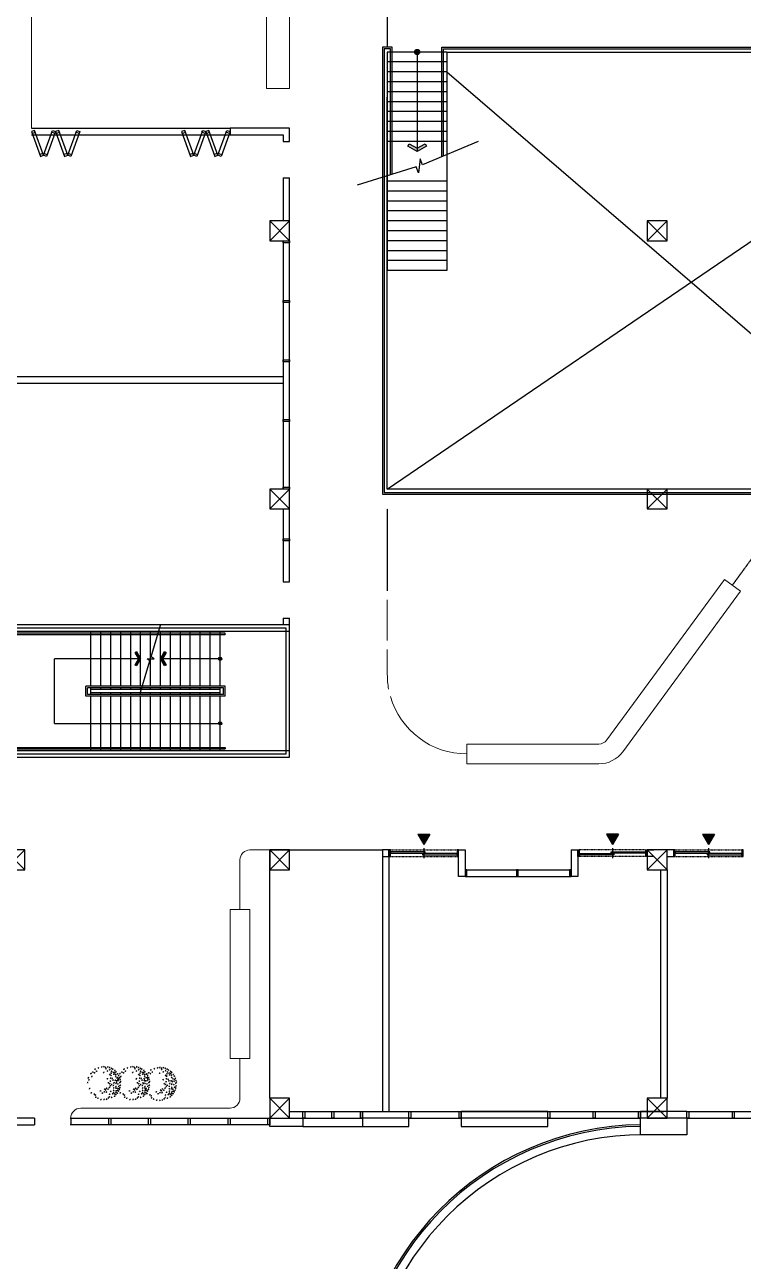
# Model space of a CAD drawing. Header units: millimetres. Extents: x -205 to 117945, y 114 to 103664.
# Drawn here: x 29295 to 50995, y 45240 to 82589 of the extents above; entities that cross this region are included whole.
import ezdxf

# ---------------------------------------------------------------- set-up
doc = ezdxf.new("R2010")
doc.units = ezdxf.units.MM
for name, pattern in [('CACHE', [0.375, 0.25, -0.125]), ('D_HIDDEN', [0.35, 0.2, -0.15]), ('HID', [2.2, 1.5, -0.7])]:
    doc.linetypes.add(name, pattern=pattern)
doc.layers.get('Defpoints').update_dxf_attribs({"color": 163})
doc.layers.add('A-0.패턴1', color=252, linetype='Continuous', lineweight=9, true_color=0x969696)
for name, color, linetype in [('A-EL1', 255, 'Continuous'), ('A-ELE7', 7, 'Continuous'), ('A-FIN', 6, 'Continuous'), ('A-FIN-GL', 5, 'Continuous'), ('A-FIN-ST', 4, 'Continuous'), ('A-FUR-251', 251, 'Continuous'), ('A-HID2', 7, 'HID'), ('A-HR', 6, 'Continuous'), ('A-LEAD', 7, 'Continuous'), ('A-RC', 2, 'Continuous'), ('A-STAIR', 4, 'Continuous'), ('A-VOID', 1, 'Continuous'), ('A-WND2', 253, 'Continuous'), ('AA-SSXS-SYMB', 7, 'Continuous'), ('AA-WAXM-CONC', 2, 'Continuous'), ('AA-XXXX-MARK', 7, 'Continuous'), ('G-SYM', 7, 'Continuous'), ('H-PAT 8', 8, 'Continuous')]:
    doc.layers.add(name, color=color, linetype=linetype)
doc.layers.add('G-DEF1', color=163, linetype='Continuous', plot=False)

# ---------------------------------------------------------------- blocks, each defined once
blk = doc.blocks.new('COL')
at = {"layer": 'A-RC'}
blk.add_lwpolyline([(-2370007, 768928), (-2369407, 768928), (-2369407, 769528), (-2370007, 769528)], close=True, dxfattribs=at)
at = {"layer": 'G-DEF1', "flags": 128}
for points in [[(-2370007, 769528), (-2369407, 768928)], [(-2370007, 768928), (-2369407, 769528)]]:
    blk.add_lwpolyline(points, dxfattribs=at)
blk = doc.blocks.new('교실문')
at = {"layer": 'G-SYM'}
h = blk.add_hatch(color=256, dxfattribs=at)
h.dxf.hatch_style = 1
h.paths.add_polyline_path([(241522, -220325), (241162, -220325), (241342, -220637)])
blk.add_line((241342, -220751), (241342, -221051))
for points in [[(240292, -221001), (240337, -221001), (240337, -220801), (240292, -220801)], [(242347, -221001), (242392, -221001), (242392, -220801), (242347, -220801)]]:
    blk.add_lwpolyline(points, close=True)
at = {"layer": 'A-FIN-GL', "flags": 128}
for points in [[(240337, -220898), (241382, -220898), (241382, -220858), (240337, -220858)], [(241302, -220944), (242347, -220944), (242347, -220904), (241302, -220904)]]:
    blk.add_lwpolyline(points, close=True, dxfattribs=at)
at = {"layer": 'G-SYM'}
for p, q in [((241162, -220325), (241522, -220325)), ((241162, -220325), (241342, -220637)), ((241522, -220325), (241342, -220637))]:
    blk.add_line(p, q, dxfattribs=at)
at = {"layer": 'H-PAT 8', "linetype": 'D_HIDDEN'}
for p, q in [((240337, -220801), (242347, -220801)), ((240337, -221001), (242347, -221001))]:
    blk.add_line(p, q, dxfattribs=at)
blk = doc.blocks.new('DOOR-2')
at = {"layer": 'A-FIN-GL', "flags": 128}
for points in [[(13367034, -3300902), (13370134, -3300902)], [(13367034, -3301102), (13370134, -3301102)]]:
    blk.add_lwpolyline(points, dxfattribs=at)
at = {"layer": 'A-FIN-ST'}
for points in [[(13367034, -3301102), (13367034, -3300902), (13366984, -3300902), (13366984, -3301102)], [(13368584, -3301102), (13368584, -3300902), (13368534, -3300902), (13368534, -3301102)], [(13370184, -3301102), (13370184, -3300902), (13370134, -3300902), (13370134, -3301102)]]:
    blk.add_lwpolyline(points, close=True, dxfattribs=at)
blk = doc.blocks.new('A$Cd8b1d8e2')
at = {"layer": 'AA-XXXX-MARK'}
h = blk.add_hatch(color=256, dxfattribs=at)
h.dxf.hatch_style = 1
edge = h.paths.add_edge_path()
edge.add_arc((0, 0), 0.5, 0, 360)
blk.add_circle((0, 0), 0.5, dxfattribs=at)
blk = doc.blocks.new('st-15')
at = {"layer": 'A-LEAD'}
for points in [[(-2657928, 752683), (-2657972, 752708), (-2657861, 752899), (-2657972, 753091), (-2657928, 753116), (-2657803, 752899)], [(-2657078, 753116), (-2657035, 753091), (-2657146, 752899), (-2657035, 752708), (-2657078, 752683), (-2657203, 752899)]]:
    blk.add_hatch(color=256, dxfattribs=at).paths.add_polyline_path(points)
at = {"layer": 'A-HID2'}
blk.add_lwpolyline([(-2653303, 750124), (-2653303, 753724)], dxfattribs=at)
at = {"layer": 'A-HR'}
for p, q in [((-2655253, 753674), (-2661853, 753674)), ((-2661853, 753674), (-2661853, 750174)), ((-2655253, 753624), (-2661803, 753624)), ((-2661803, 753624), (-2661803, 750224)), ((-2655253, 753624), (-2655253, 753674)), ((-2655253, 752074), (-2659453, 752074)), ((-2659453, 751774), (-2659453, 752074)), ((-2655303, 752024), (-2659403, 752024)), ((-2659403, 751824), (-2659403, 752024)), ((-2655303, 751824), (-2655303, 752024)), ((-2655253, 751774), (-2655253, 752074)), ((-2655253, 751774), (-2659453, 751774)), ((-2655303, 751824), (-2659403, 751824)), ((-2661853, 750174), (-2655253, 750174)), ((-2661803, 750224), (-2655253, 750224)), ((-2655253, 750224), (-2655253, 750174))]:
    blk.add_line(p, q, dxfattribs=at)
at = {"layer": 'A-LEAD'}
for p, q in [((-2657861, 752899), (-2660403, 752899)), ((-2660403, 750949), (-2660403, 752899)), ((-2655403, 752899), (-2657203, 752899)), ((-2660403, 750949), (-2655403, 750949))]:
    blk.add_line(p, q, dxfattribs=at)
blk.add_lwpolyline([(-2657807, 751887), (-2657521, 752842), (-2657608, 752899), (-2657399, 752899), (-2657486, 752957), (-2657200, 753912)], dxfattribs=at)
for points in [[(-2657928, 752683), (-2657972, 752708), (-2657861, 752899), (-2657972, 753091), (-2657928, 753116), (-2657803, 752899)], [(-2657078, 753116), (-2657035, 753091), (-2657146, 752899), (-2657035, 752708), (-2657078, 752683), (-2657203, 752899)]]:
    blk.add_lwpolyline(points, close=True, dxfattribs=at)
at = {"layer": 'A-RC'}
for p, q in [((-2653303, 753924), (-2661903, 753924)), ((-2661903, 753924), (-2661903, 753724)), ((-2653303, 753724), (-2661903, 753724)), ((-2653303, 753924), (-2653503, 753924)), ((-2653303, 753724), (-2653303, 753924)), ((-2653303, 753724), (-2653303, 753924)), ((-2661903, 750124), (-2653303, 750124)), ((-2661903, 750124), (-2661903, 749924)), ((-2653303, 749924), (-2653303, 750124)), ((-2661903, 749924), (-2653303, 749924))]:
    blk.add_line(p, q, dxfattribs=at)
at = {"layer": 'A-STAIR'}
for p, q in [((-2659303, 752074), (-2659303, 753724)), ((-2659003, 752074), (-2659003, 753724)), ((-2658703, 752074), (-2658703, 753724)), ((-2658403, 752074), (-2658403, 753724)), ((-2658103, 752074), (-2658103, 753724)), ((-2657803, 752074), (-2657803, 753724)), ((-2657503, 752074), (-2657503, 753724)), ((-2657203, 752074), (-2657203, 753724)), ((-2656903, 752074), (-2656903, 753724)), ((-2656603, 752074), (-2656603, 753724)), ((-2656303, 752074), (-2656303, 753724)), ((-2656003, 752074), (-2656003, 753724)), ((-2655703, 752074), (-2655703, 753724)), ((-2655403, 752074), (-2655403, 753724)), ((-2659303, 751874), (-2659303, 752024)), ((-2655403, 751974), (-2659303, 751974)), ((-2655403, 751874), (-2659303, 751874)), ((-2659303, 751824), (-2659303, 751874)), ((-2659003, 751974), (-2659003, 752024)), ((-2659003, 751824), (-2659003, 751874)), ((-2658703, 751974), (-2658703, 752024)), ((-2658703, 751824), (-2658703, 751874)), ((-2658403, 751974), (-2658403, 752024)), ((-2658403, 751824), (-2658403, 751874)), ((-2658103, 751974), (-2658103, 752024)), ((-2658103, 751824), (-2658103, 751874)), ((-2657803, 751974), (-2657803, 752024)), ((-2657803, 751824), (-2657803, 751874)), ((-2657503, 751974), (-2657503, 752024)), ((-2657503, 751824), (-2657503, 751874)), ((-2657203, 751974), (-2657203, 752024)), ((-2657203, 751824), (-2657203, 751874)), ((-2656903, 751974), (-2656903, 752024)), ((-2656903, 751824), (-2656903, 751874)), ((-2656603, 751974), (-2656603, 752024)), ((-2656603, 751824), (-2656603, 751874)), ((-2656303, 751974), (-2656303, 752024)), ((-2656303, 751824), (-2656303, 751874)), ((-2656003, 751974), (-2656003, 752024)), ((-2656003, 751824), (-2656003, 751874)), ((-2655703, 751974), (-2655703, 752024)), ((-2655703, 751824), (-2655703, 751874)), ((-2655403, 751824), (-2655403, 752024)), ((-2659303, 750124), (-2659303, 751774)), ((-2659003, 750124), (-2659003, 751774)), ((-2658703, 750124), (-2658703, 751774)), ((-2658403, 750124), (-2658403, 751774)), ((-2658103, 750124), (-2658103, 751774)), ((-2657803, 750124), (-2657803, 751774)), ((-2657503, 750124), (-2657503, 751774)), ((-2657203, 750124), (-2657203, 751774)), ((-2656903, 750124), (-2656903, 751774)), ((-2656603, 750124), (-2656603, 751774)), ((-2656303, 750124), (-2656303, 751774)), ((-2656003, 750124), (-2656003, 751774)), ((-2655703, 750124), (-2655703, 751774)), ((-2655403, 750124), (-2655403, 751774))]:
    blk.add_line(p, q, dxfattribs=at)
at = {"layer": 'Defpoints'}
blk.add_lwpolyline([(-2661803, 753824), (-2661803, 750024), (-2653403, 750024), (-2653403, 753824)], close=True, dxfattribs=at)
at = {"layer": 'A-LEAD', "xscale": 100, "yscale": 100, "zscale": 100}
for p in [(-2655403, 752899), (-2655403, 750949)]:
    blk.add_blockref('A$Cd8b1d8e2', p, dxfattribs=at)
blk = doc.blocks.new('1PTRE08')
at = {"layer": 'A-FUR-251', "color": 67, "linetype": 'CACHE', "lineweight": 5, "true_color": 0x6a8132}
for p, q in [((-0.191, 0.424), (-0.22, 0.398)), ((-0.215, 0.424), (-0.194, 0.398)), ((-0.133, 0.42), (-0.162, 0.394)), ((-0.156, 0.42), (-0.136, 0.394)), ((-0.064, 0.469), (-0.094, 0.443)), ((-0.088, 0.469), (-0.067, 0.443)), ((0.11, 0.442), (0.081, 0.417)), ((0.086, 0.442), (0.107, 0.417)), ((0.234, 0.42), (0.205, 0.394)), ((0.211, 0.42), (0.231, 0.394)), ((-0.423, 0.001), (-0.453, -0.024)), ((-0.447, 0.001), (-0.426, -0.024)), ((-0.413, 0.099), (-0.442, 0.074)), ((-0.436, 0.099), (-0.416, 0.074)), ((-0.397, 0.197), (-0.426, 0.172)), ((-0.42, 0.197), (-0.4, 0.172)), ((-0.333, 0.167), (-0.363, 0.142)), ((-0.328, 0.269), (-0.358, 0.244)), ((-0.357, 0.167), (-0.336, 0.142)), ((-0.352, 0.269), (-0.331, 0.244)), ((-0.299, 0.329), (-0.329, 0.304)), ((-0.296, 0.227), (-0.326, 0.202)), ((-0.323, 0.329), (-0.302, 0.304)), ((-0.32, 0.227), (-0.299, 0.202)), ((-0.209, 0.322), (-0.239, 0.296)), ((-0.233, 0.322), (-0.212, 0.296)), ((0.203, 0.031), (0.173, 0.006)), ((0.179, 0.031), (0.2, 0.006)), ((0.229, 0.156), (0.199, 0.13)), ((0.229, 0.009), (0.199, -0.017)), ((0.205, 0.156), (0.226, 0.13)), ((0.205, 0.009), (0.226, -0.017)), ((0.271, 0.058), (0.242, 0.032)), ((0.247, 0.058), (0.268, 0.032)), ((0.282, 0.344), (0.252, 0.319)), ((0.287, 0.001), (0.257, -0.024)), ((0.258, 0.344), (0.279, 0.319)), ((0.263, 0.001), (0.284, -0.024)), ((0.295, 0.118), (0.265, 0.093)), ((0.271, 0.118), (0.292, 0.093)), ((0.319, 0.314), (0.289, 0.289)), ((0.295, 0.314), (0.316, 0.289)), ((0.374, 0.314), (0.344, 0.289)), ((0.35, 0.314), (0.371, 0.289)), ((0.416, 0.265), (0.387, 0.24)), ((0.393, 0.265), (0.413, 0.24)), ((0.464, 0.186), (0.434, 0.161)), ((0.44, 0.186), (0.461, 0.161)), ((0.482, 0.099), (0.453, 0.074)), ((0.485, 0.027), (0.455, 0.002)), ((0.459, 0.099), (0.479, 0.074)), ((0.461, 0.027), (0.482, 0.002)), ((-0.418, -0.059), (-0.447, -0.085)), ((-0.442, -0.059), (-0.421, -0.085)), ((-0.394, -0.101), (-0.424, -0.126)), ((-0.394, -0.161), (-0.424, -0.187)), ((-0.418, -0.101), (-0.397, -0.126)), ((-0.418, -0.161), (-0.397, -0.187)), ((-0.368, -0.21), (-0.397, -0.236)), ((-0.391, -0.21), (-0.371, -0.236)), ((-0.354, -0.105), (-0.384, -0.13)), ((-0.378, -0.105), (-0.357, -0.13)), ((-0.336, -0.255), (-0.366, -0.281)), ((-0.36, -0.255), (-0.339, -0.281)), ((-0.307, -0.289), (-0.337, -0.315)), ((-0.304, -0.203), (-0.334, -0.228)), ((-0.331, -0.289), (-0.31, -0.315)), ((-0.328, -0.203), (-0.307, -0.228)), ((-0.283, -0.135), (-0.313, -0.16)), ((-0.307, -0.135), (-0.286, -0.16)), ((-0.262, -0.025), (-0.292, -0.051)), ((-0.259, -0.338), (-0.289, -0.364)), ((-0.286, -0.025), (-0.265, -0.051)), ((-0.257, -0.248), (-0.286, -0.273)), ((-0.283, -0.338), (-0.262, -0.364)), ((-0.281, -0.248), (-0.26, -0.273)), ((-0.22, -0.286), (-0.249, -0.311)), ((-0.244, -0.286), (-0.223, -0.311)), ((-0.209, -0.225), (-0.239, -0.251)), ((-0.233, -0.225), (-0.212, -0.251)), ((-0.201, -0.323), (-0.231, -0.349)), ((-0.225, -0.323), (-0.204, -0.349)), ((-0.175, -0.18), (-0.205, -0.205)), ((-0.199, -0.18), (-0.178, -0.205)), ((-0.167, -0.293), (-0.197, -0.319)), ((-0.191, -0.293), (-0.17, -0.319)), ((-0.149, -0.342), (-0.178, -0.368)), ((-0.146, -0.206), (-0.176, -0.232)), ((-0.172, -0.342), (-0.152, -0.368)), ((-0.17, -0.206), (-0.149, -0.232)), ((-0.09, -0.335), (-0.12, -0.36)), ((-0.114, -0.335), (-0.093, -0.36)), ((-0.075, -0.188), (-0.104, -0.213)), ((-0.069, -0.093), (-0.099, -0.119)), ((-0.098, -0.188), (-0.078, -0.213)), ((-0.093, -0.093), (-0.072, -0.119)), ((-0.051, -0.229), (-0.081, -0.254)), ((-0.075, -0.229), (-0.054, -0.254)), ((-0.006, -0.244), (-0.036, -0.27)), ((-0.03, -0.244), (-0.009, -0.27)), ((0.005, -0.161), (-0.025, -0.187)), ((0.005, -0.304), (-0.025, -0.33)), ((-0.019, -0.161), (0.002, -0.187)), ((-0.019, -0.304), (0.002, -0.33)), ((0.031, -0.335), (0.001, -0.36)), ((0.007, -0.335), (0.028, -0.36)), ((0.047, -0.101), (0.017, -0.126)), ((0.023, -0.101), (0.044, -0.126)), ((0.071, -0.255), (0.041, -0.281)), ((0.047, -0.255), (0.068, -0.281)), ((0.078, -0.135), (0.049, -0.16)), ((0.055, -0.135), (0.075, -0.16)), ((0.097, -0.304), (0.067, -0.33)), ((0.073, -0.304), (0.094, -0.33)), ((0.107, -0.18), (0.078, -0.205)), ((0.084, -0.18), (0.105, -0.205)), ((0.137, -0.142), (0.107, -0.168)), ((0.113, -0.142), (0.134, -0.168)), ((0.144, -0.225), (0.115, -0.251)), ((0.121, -0.225), (0.141, -0.251)), ((0.173, -0.105), (0.144, -0.13)), ((0.15, -0.105), (0.171, -0.13)), ((0.181, -0.025), (0.152, -0.051)), ((0.184, -0.289), (0.154, -0.315)), ((0.158, -0.025), (0.178, -0.051)), ((0.16, -0.289), (0.181, -0.315)), ((0.213, -0.221), (0.183, -0.247)), ((0.189, -0.221), (0.21, -0.247)), ((0.221, -0.059), (0.191, -0.085)), ((0.197, -0.059), (0.218, -0.085)), ((0.226, -0.282), (0.197, -0.307)), ((0.203, -0.282), (0.223, -0.307)), ((0.239, -0.312), (0.21, -0.337)), ((0.216, -0.312), (0.237, -0.337)), ((0.279, -0.206), (0.249, -0.232)), ((0.255, -0.206), (0.276, -0.232)), ((0.292, -0.123), (0.263, -0.149)), ((0.298, -0.316), (0.268, -0.341)), ((0.269, -0.123), (0.289, -0.149)), ((0.303, -0.274), (0.273, -0.3)), ((0.274, -0.316), (0.295, -0.341)), ((0.279, -0.274), (0.3, -0.3)), ((0.324, -0.335), (0.294, -0.36)), ((0.3, -0.335), (0.321, -0.36)), ((0.335, -0.195), (0.305, -0.22)), ((0.311, -0.195), (0.332, -0.22)), ((0.342, -0.259), (0.313, -0.285)), ((0.319, -0.259), (0.339, -0.285)), ((0.364, -0.078), (0.334, -0.104)), ((0.364, -0.161), (0.334, -0.187)), ((0.369, -0.293), (0.339, -0.319)), ((0.34, -0.078), (0.361, -0.104)), ((0.34, -0.161), (0.361, -0.187)), ((0.345, -0.293), (0.366, -0.319)), ((0.377, -0.218), (0.347, -0.243)), ((0.353, -0.218), (0.374, -0.243)), ((0.403, -0.248), (0.374, -0.273)), ((0.379, -0.248), (0.4, -0.273)), ((0.432, -0.055), (0.403, -0.081)), ((0.409, -0.055), (0.429, -0.081)), ((0.44, -0.203), (0.41, -0.228)), ((0.416, -0.203), (0.437, -0.228)), ((0.461, -0.025), (0.432, -0.051)), ((0.461, -0.116), (0.432, -0.141)), ((0.438, -0.025), (0.458, -0.051)), ((0.438, -0.116), (0.458, -0.141)), ((-0.22, -0.361), (-0.249, -0.386)), ((-0.244, -0.361), (-0.223, -0.386)), ((-0.156, -0.399), (-0.186, -0.424)), ((-0.18, -0.399), (-0.159, -0.424)), ((-0.106, -0.418), (-0.136, -0.443)), ((-0.13, -0.418), (-0.109, -0.443)), ((-0.048, -0.365), (-0.078, -0.39)), ((-0.046, -0.437), (-0.075, -0.462)), ((-0.072, -0.365), (-0.051, -0.39)), ((-0.069, -0.437), (-0.049, -0.462)), ((-0.017, -0.403), (-0.046, -0.428)), ((-0.04, -0.403), (-0.02, -0.428)), ((0.012, -0.44), (-0.017, -0.466)), ((-0.011, -0.44), (0.009, -0.466)), ((0.031, -0.384), (0.001, -0.409)), ((0.007, -0.384), (0.028, -0.409)), ((0.068, -0.444), (0.038, -0.469)), ((0.044, -0.444), (0.065, -0.469)), ((0.094, -0.421), (0.065, -0.447)), ((0.071, -0.421), (0.091, -0.447)), ((0.123, -0.357), (0.094, -0.383)), ((0.1, -0.357), (0.12, -0.383)), ((0.168, -0.414), (0.139, -0.439)), ((0.145, -0.414), (0.165, -0.439)), ((0.192, -0.369), (0.162, -0.394)), ((0.168, -0.369), (0.189, -0.394)), ((0.229, -0.395), (0.199, -0.42)), ((0.205, -0.395), (0.226, -0.42)), ((0.282, -0.369), (0.252, -0.394)), ((0.258, -0.369), (0.279, -0.394))]:
    blk.add_line(p, q, dxfattribs=at)

msp = doc.modelspace()

# ---------------------------------------------------------------- hatches: boundary and pattern name
at = {"layer": 'AA-SSXS-SYMB'}
h = msp.add_hatch(color=256, dxfattribs=at)
h.dxf.hatch_style = 1
h.paths.add_polyline_path([(41066, 81764, -1), (41224, 81764, -1)])
h = msp.add_hatch(color=256, dxfattribs=at)
h.dxf.hatch_style = 1
h.paths.add_polyline_path([(40865, 78924), (40905, 78994), (41144, 78856), (41384, 78994), (41424, 78924), (41145, 78764)])

# ---------------------------------------------------------------- linework, layer by layer
at = {"layer": 'A-0.패턴1', "flags": 128}
for points in [[(29495, 79464), (29495, 84564, 0.414214), (29295, 84764), (29295, 84764)], [(35795, 55864), (35795, 57364, -0.414214), (36095, 57664), (40095, 57664)], [(30685, 49564), (30685, 49564, -0.414214), (30985, 49864), (35495, 49864, 0.414214), (35795, 50164), (35795, 51364)]]:
    msp.add_lwpolyline(points, format="xyb", dxfattribs=at)
msp.add_lwpolyline([(37295, 80664), (37295, 84164), (36595, 84164), (36595, 80664), (37295, 80664)], close=True, dxfattribs=at)
at = {"layer": 'A-0.패턴1'}
msp.add_lwpolyline([(50424, 65836), (46873, 60986, -0.239088), (46631, 60864), (42645, 60864), (42645, 60264), (46631, 60264, 0.239088), (47357, 60632), (50909, 65482)], format="xyb", close=True, dxfattribs=at)
msp.add_lwpolyline([(40245, 65214), (40245, 63986)], dxfattribs=at)
for points in [[(40245, 63714), (40245, 62964, 0.045988), (40285, 62525, 0.045988)], [(40339, 62299, 0.334262), (42645, 60564)]]:
    msp.add_lwpolyline(points, format="xyb", dxfattribs=at)
at = {"layer": 'A-0.패턴1', "flags": 128}
for points in [[(36095, 55864), (35495, 55864)], [(35495, 55864), (35495, 51364)], [(36095, 55864), (36095, 51364)], [(35495, 51364), (36095, 51364)]]:
    msp.add_lwpolyline(points, dxfattribs=at)
at = {"layer": 'A-ELE7'}
for p, q in [((42045, 81764), (57862, 81764)), ((40245, 68564), (40245, 80399)), ((56695, 68564), (40245, 68564))]:
    msp.add_line(p, q, dxfattribs=at)
msp.add_arc((47995, 40664), 8400, 90, 180, dxfattribs=at)
at = {"layer": 'A-FIN'}
for p, q in [((36695, 49314), (36695, 49564)), ((37695, 49314), (36695, 49314)), ((37695, 49564), (37695, 49314)), ((39495, 49564), (39495, 49314)), ((39495, 49314), (40895, 49314)), ((40895, 49314), (40895, 49564)), ((42475, 49564), (42475, 49314)), ((42475, 49314), (45095, 49314)), ((45095, 49314), (45095, 49564)), ((47895, 49064), (47895, 49564)), ((49295, 49564), (49295, 49064)), ((49295, 49064), (47895, 49064))]:
    msp.add_line(p, q, dxfattribs=at)
at = {"layer": 'A-FIN-GL'}
for p, q in [((37095, 76064), (37095, 68564)), ((37295, 68564), (37295, 76064)), ((37695, 49764), (39495, 49764)), ((40895, 49764), (42475, 49764)), ((28495, 49364), (29585, 49364)), ((29585, 49564), (28695, 49564)), ((29585, 49564), (29585, 49364)), ((30669, 49564), (36695, 49564)), ((36695, 49364), (30669, 49364)), ((30685, 49564), (30685, 49364)), ((37695, 49564), (39495, 49564)), ((40895, 49564), (42475, 49564))]:
    msp.add_line(p, q, dxfattribs=at)
at = {"layer": 'A-FIN-GL', "flags": 128}
for points in [[(45095, 49764), (47895, 49764)], [(49295, 49764), (52095, 49764)], [(45095, 49564), (47895, 49564)], [(49295, 49564), (52095, 49564)]]:
    msp.add_lwpolyline(points, dxfattribs=at)
at = {"layer": 'A-FIN-ST'}
for p, q in [((37095, 76004), (37095, 76064)), ((37095, 76064), (37295, 76064)), ((37295, 76004), (37095, 76004)), ((37295, 76064), (37295, 76004)), ((37095, 74204), (37095, 74264)), ((37095, 74264), (37295, 74264)), ((37295, 74204), (37095, 74204)), ((37295, 74264), (37295, 74204)), ((37095, 72404), (37095, 72464)), ((37095, 72464), (37295, 72464)), ((37295, 72464), (37295, 72404)), ((37295, 72404), (37095, 72404)), ((37095, 70604), (37095, 70664)), ((37095, 70664), (37295, 70664)), ((37295, 70604), (37095, 70604)), ((37295, 70664), (37295, 70604)), ((37095, 68564), (37095, 68624)), ((37095, 68624), (37295, 68624)), ((37295, 68564), (37095, 68564)), ((37295, 68624), (37295, 68564)), ((37095, 67004), (37095, 67064)), ((37095, 67064), (37295, 67064)), ((37295, 67004), (37095, 67004)), ((37295, 67064), (37295, 67004)), ((37695, 49764), (37755, 49764)), ((37695, 49564), (37695, 49764)), ((37755, 49764), (37755, 49564)), ((38565, 49764), (38625, 49764)), ((38565, 49564), (38565, 49764)), ((38625, 49764), (38625, 49564)), ((39435, 49764), (39495, 49764)), ((39435, 49564), (39435, 49764)), ((39495, 49764), (39495, 49564)), ((40895, 49564), (40895, 49764)), ((40895, 49764), (40955, 49764)), ((40955, 49764), (40955, 49564)), ((42415, 49564), (42415, 49764)), ((42415, 49764), (42475, 49764)), ((42415, 49564), (42415, 49764)), ((42415, 49764), (42475, 49764)), ((42475, 49764), (42475, 49564)), ((42475, 49764), (42475, 49564)), ((31835, 49564), (31895, 49564)), ((31835, 49364), (31835, 49564)), ((31895, 49364), (31835, 49364)), ((31895, 49564), (31895, 49364)), ((33035, 49564), (33095, 49564)), ((33035, 49364), (33035, 49564)), ((33095, 49364), (33035, 49364)), ((33095, 49564), (33095, 49364)), ((34235, 49564), (34295, 49564)), ((34235, 49364), (34235, 49564)), ((34295, 49364), (34235, 49364)), ((34295, 49564), (34295, 49364)), ((35435, 49564), (35495, 49564)), ((35435, 49364), (35435, 49564)), ((35495, 49364), (35435, 49364)), ((35495, 49564), (35495, 49364)), ((36635, 49564), (36695, 49564)), ((36635, 49364), (36635, 49564)), ((36695, 49364), (36635, 49364)), ((36695, 49564), (36695, 49364)), ((37755, 49564), (37695, 49564)), ((38625, 49564), (38565, 49564)), ((39495, 49564), (39435, 49564)), ((40955, 49564), (40895, 49564)), ((42475, 49564), (42415, 49564)), ((42475, 49564), (42415, 49564))]:
    msp.add_line(p, q, dxfattribs=at)
for points in [[(29495, 79364), (29515, 79307), (29609, 79341), (29589, 79398)], [(30227, 79364), (30206, 79307), (30112, 79341), (30133, 79398)], [(30227, 79364), (30247, 79307), (30341, 79341), (30321, 79398)], [(30959, 79364), (30938, 79307), (30844, 79341), (30865, 79398)], [(34031, 79364), (34051, 79307), (34145, 79341), (34125, 79398)], [(34763, 79364), (34742, 79307), (34648, 79341), (34669, 79398)], [(34763, 79364), (34783, 79307), (34877, 79341), (34857, 79398)], [(35495, 79364), (35474, 79307), (35380, 79341), (35401, 79398)], [(29746, 78668), (29767, 78611), (29861, 78645), (29840, 78702)], [(29975, 78668), (29955, 78611), (29861, 78645), (29881, 78702)], [(30478, 78668), (30499, 78611), (30593, 78645), (30572, 78702)], [(30707, 78668), (30687, 78611), (30593, 78645), (30613, 78702)], [(34282, 78668), (34303, 78611), (34397, 78645), (34376, 78702)], [(34511, 78668), (34491, 78611), (34397, 78645), (34417, 78702)], [(35014, 78668), (35035, 78611), (35129, 78645), (35108, 78702)], [(35243, 78668), (35223, 78611), (35129, 78645), (35149, 78702)], [(45155, 49564), (45095, 49564), (45095, 49764), (45155, 49764)], [(46525, 49564), (46465, 49564), (46465, 49764), (46525, 49764)], [(47895, 49564), (47835, 49564), (47835, 49764), (47895, 49764)], [(49355, 49564), (49295, 49564), (49295, 49764), (49355, 49764)], [(50725, 49564), (50665, 49564), (50665, 49764), (50725, 49764)]]:
    msp.add_lwpolyline(points, close=True, dxfattribs=at)
for points in [[(29767, 78611), (29861, 78645)], [(29955, 78611), (29861, 78645)], [(30499, 78611), (30593, 78645)], [(30687, 78611), (30593, 78645)], [(34303, 78611), (34397, 78645)], [(34491, 78611), (34397, 78645)], [(35035, 78611), (35129, 78645)], [(35223, 78611), (35129, 78645)]]:
    msp.add_lwpolyline(points, dxfattribs=at)
at = {"layer": 'A-HID2'}
for p, q in [((40245, 91064), (40245, 81914)), ((29495, 79464), (35495, 79464)), ((29495, 79264), (35495, 79264)), ((28695, 71964), (37095, 71964)), ((28695, 71764), (37095, 71764)), ((36695, 50164), (36695, 57664)), ((36695, 57664), (40095, 57664))]:
    msp.add_line(p, q, dxfattribs=at)
for points in [[(50666, 65659), (52793, 68564)], [(40245, 67964), (40245, 65486)]]:
    msp.add_lwpolyline(points, dxfattribs=at)
at = {"layer": 'A-HR'}
for p, q in [((40395, 81914), (40095, 81914)), ((40095, 81914), (40095, 68414)), ((40345, 81864), (40145, 81864)), ((40145, 81864), (40145, 68464)), ((40345, 78054), (40345, 81864)), ((40395, 78070), (40395, 81914)), ((41895, 78605), (41895, 81914)), ((41895, 81914), (57865, 81914)), ((41945, 78626), (41945, 81864)), ((41945, 81864), (57865, 81864)), ((40095, 68414), (56695, 68414)), ((40145, 68464), (56695, 68464))]:
    msp.add_line(p, q, dxfattribs=at)
for radius, start in [(8700, 90.6701), (8650, 90.6741)]:
    msp.add_arc((47995, 40664), radius, start, 180, dxfattribs=at)
at = {"layer": 'A-LEAD'}
for p, q in [((42987, 79058), (41303, 78360)), ((41240, 78534), (41184, 78119)), ((41303, 78360), (41240, 78534)), ((41121, 78293), (39334, 77743)), ((41184, 78119), (41121, 78293))]:
    msp.add_line(p, q, dxfattribs=at)
at = {"layer": 'A-RC'}
for p, q in [((37295, 79464), (35495, 79464)), ((35495, 79464), (35495, 79264)), ((35495, 79264), (37095, 79264)), ((37095, 79264), (37095, 79064)), ((37295, 79064), (37295, 79464)), ((37095, 79064), (37295, 79064)), ((37095, 77964), (37095, 76664)), ((37095, 77964), (37295, 77964)), ((37295, 76664), (37295, 77964)), ((37095, 67964), (37095, 65764)), ((37295, 65764), (37295, 67964)), ((37095, 65764), (37295, 65764)), ((37095, 64664), (37095, 64464)), ((37095, 64664), (37295, 64664)), ((37295, 64464), (37295, 64664)), ((40095, 57664), (40095, 49764)), ((40295, 57664), (40095, 57664)), ((40295, 57464), (40295, 49764)), ((48495, 57064), (48495, 50164)), ((48695, 57064), (48695, 50164)), ((37295, 49764), (37695, 49764)), ((37695, 49564), (37695, 49764)), ((39495, 49564), (39495, 49764)), ((39495, 49764), (40895, 49764)), ((40895, 49564), (40895, 49764)), ((42475, 49764), (45095, 49764)), ((45095, 49764), (42475, 49764)), ((42475, 49564), (42475, 49764)), ((45095, 49564), (45095, 49764)), ((47895, 49764), (48595, 49764)), ((49295, 49764), (47895, 49764)), ((47895, 49564), (47895, 49764)), ((49295, 49564), (49295, 49764)), ((37295, 49564), (37695, 49564)), ((40895, 49564), (39495, 49564)), ((45095, 49564), (42475, 49564)), ((49295, 49564), (47895, 49564))]:
    msp.add_line(p, q, dxfattribs=at)
at = {"layer": 'A-STAIR', "flags": 128}
for points in [[(40245, 81764), (40245, 75164)], [(42045, 81764), (40245, 81764)], [(42045, 81464), (40245, 81464)], [(42045, 81764), (42045, 75164)], [(42045, 81164), (40245, 81164)], [(42045, 80864), (40245, 80864)], [(42045, 80564), (40245, 80564)], [(42045, 80264), (40245, 80264)], [(42045, 79964), (40245, 79964)], [(42045, 79664), (40245, 79664)], [(42045, 79364), (40245, 79364)], [(42045, 79064), (40245, 79064)], [(42045, 77864), (40245, 77864)], [(42045, 77564), (40245, 77564)], [(42045, 77264), (40245, 77264)], [(42045, 76964), (40245, 76964)], [(42045, 76664), (40245, 76664)], [(42045, 76364), (40245, 76364)], [(42045, 76064), (40245, 76064)], [(42045, 75764), (40245, 75764)], [(42045, 75464), (40245, 75464)], [(42045, 75164), (40245, 75164)]]:
    msp.add_lwpolyline(points, dxfattribs=at)
at = {"layer": 'A-VOID'}
for p, q in [((40245, 68564), (58854, 81239)), ((42045, 81162), (56695, 68564))]:
    msp.add_line(p, q, dxfattribs=at)
at = {"layer": 'A-WND2'}
msp.add_line((37695, 49314), (39495, 49314), dxfattribs=at)
at = {"layer": 'A-WND2', "flags": 128}
for points in [[(29861, 78645), (29589, 79398), (29495, 79364), (29767, 78611)], [(29861, 78645), (30133, 79398), (30227, 79364), (29955, 78611)], [(30593, 78645), (30321, 79398), (30227, 79364), (30499, 78611)], [(30593, 78645), (30865, 79398), (30959, 79364), (30687, 78611)], [(34397, 78645), (34125, 79398), (34031, 79364), (34303, 78611)], [(34397, 78645), (34669, 79398), (34763, 79364), (34491, 78611)], [(35129, 78645), (34857, 79398), (34763, 79364), (35035, 78611)], [(35129, 78645), (35401, 79398), (35495, 79364), (35223, 78611)]]:
    msp.add_lwpolyline(points, dxfattribs=at)
at = {"layer": 'AA-SSXS-SYMB'}
for p, q in [((41145, 81764), (41145, 78764)), ((40865, 78924), (40905, 78994)), ((41145, 78764), (40865, 78924)), ((40905, 78994), (41144, 78856)), ((41144, 78856), (41384, 78994)), ((41424, 78924), (41145, 78764)), ((41384, 78994), (41424, 78924))]:
    msp.add_line(p, q, dxfattribs=at)
msp.add_circle((41145, 81764), 78.8, dxfattribs=at)
at = {"layer": 'AA-WAXM-CONC'}
for p, q in [((42595, 57664), (42595, 56864)), ((45795, 57664), (45795, 56864))]:
    msp.add_line(p, q, dxfattribs=at)
for points in [[(40095, 57464), (40295, 57464), (40295, 57664), (40095, 57664)], [(42595, 56864), (42395, 56864), (42395, 57664), (42595, 57664)], [(45795, 57664), (45995, 57664), (45995, 56864), (45795, 56864)], [(48295, 57464), (48095, 57464), (48095, 57664), (48295, 57664)], [(48695, 57464), (48895, 57464), (48895, 57664), (48695, 57664)]]:
    msp.add_lwpolyline(points, dxfattribs=at)

# ---------------------------------------------------------------- block references
for name, p in [('COL', (2406702, -692865)), ('COL', (2418102, -692865)), ('COL', (2406702, -700965)), ('COL', (2418102, -700965)), ('교실문', (-199997, 278465)), ('교실문', (-191397, 278465)), ('COL', (2398702, -711865)), ('COL', (2406702, -711865)), ('COL', (2418102, -711865)), ('DOOR-2', (-13324389, 3357966)), ('COL', (2406702, -719365)), ('COL', (2418102, -719365))]:
    msp.add_blockref(name, p)
at = {"xscale": -1}
msp.add_blockref('교실문', (288387, 278465), dxfattribs=at)
at = {"layer": 'A-EL1'}
msp.add_blockref('st-15', (2690598, -689461), dxfattribs=at)
at = {"layer": 'A-FUR-251', "xscale": -1083.553873924298, "yscale": 1083.553873924298, "zscale": 5.417769369600001, "rotation": 100.2822336716345}
for p in [(31694, 50641), (32569, 50641), (33379, 50617)]:
    msp.add_blockref('1PTRE08', p, dxfattribs=at)

doc.saveas('drawing.dxf')
